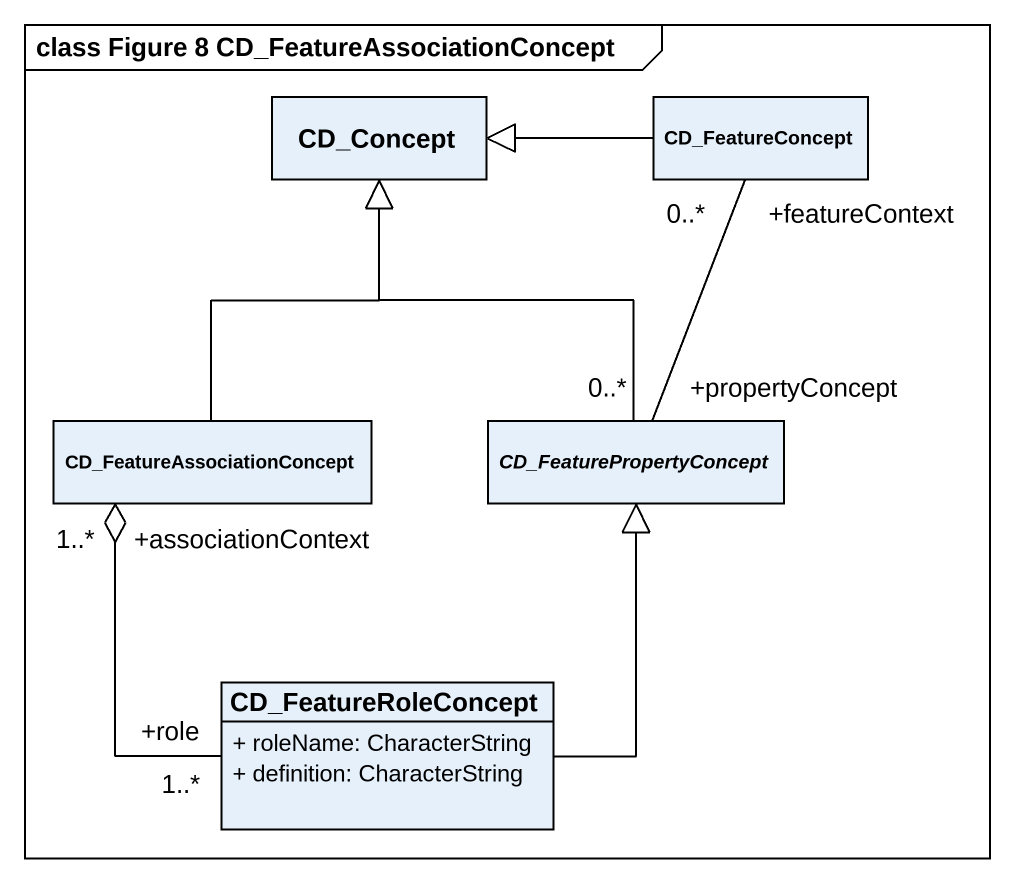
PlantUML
@startuml
mainframe class Figure 8 CD_FeatureAssociationConcept
hide circle
hide empty members
skinparam classAttributeIconSize 0
class CD_Concept
class CD_FeatureConcept
class CD_FeatureAssociationConcept
abstract class CD_FeaturePropertyConcept
class CD_FeatureRoleConcept {
  + roleName: CharacterString
  + definition: CharacterString
}
CD_FeatureConcept -left-|> CD_Concept
CD_FeatureConcept "+featureContext\n0..*" -- "+propertyConcept\n0..*" CD_FeaturePropertyConcept
CD_FeatureAssociationConcept -up-|> CD_Concept
CD_FeaturePropertyConcept -up-|> CD_Concept
CD_FeatureRoleConcept "+role\n1..*" -up-o "+associationContext\n1..*" CD_FeatureAssociationConcept
CD_FeatureRoleConcept -up-|> CD_FeaturePropertyConcept
@enduml
